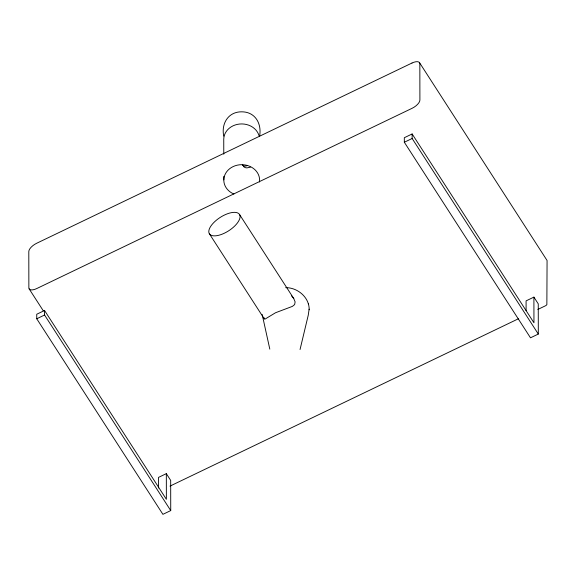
<?xml version="1.0" encoding="UTF-8"?>
<svg xmlns="http://www.w3.org/2000/svg" width="576" height="576" viewBox="0 0 576 576"><rect width="100%" height="100%" fill="white"/><g stroke="black" fill="none" stroke-linecap="round" stroke-linejoin="round"><path stroke-width="0.86" d="M309.11 309.182L308.275 315.094L300.046 349.531M166.327 473.645L166.37 499.313L44.561 310.493L36.734 314.244L36.742 318.773L162.907 514.339L170.734 510.581L170.676 480.391L166.327 473.645L158.508 477.403L158.522 488.023M533.902 297.122L533.952 322.783L412.135 133.963L404.316 137.714L404.323 142.243L530.489 337.81L538.308 334.058L538.258 303.862L533.902 297.122L526.082 300.874L526.104 310.608M36.742 318.773L44.568 315.014L44.561 310.493M404.323 142.243L412.142 138.492L412.135 133.963M169.999 486.101L518.386 318.787M537.826 309.456L545.933 305.561L546.862 304.654L547.07 260.482L419.573 62.741M250.366 167.198L246.874 167.89L245.333 167.645L244.058 166.99L242.978 165.211M285.682 287.647C297.662 287.539 309.406 297.374 309.19 309.773M209.333 233.705L264.247 318.83L265.054 319.09L275.551 312.739L292.356 306.396L294.638 304.589L295.121 301.91L293.76 298.541L239.537 214.502A17.899 7.92 -32.8 0 0 213.365 223.013A17.899 7.92 -32.8 0 0 220.399 234.799A17.899 7.92 -32.8 0 0 239.537 214.502M291.506 295.776L293.76 298.541M412.142 138.492L538.308 334.058M29.131 288.857L43.272 310.774M44.568 315.014L170.734 510.581M263.88 317.419L264.247 318.83M262.181 314.474L269.806 349.128M308.398 303.862L308.477 304.438M259.531 136.591C262.015 124.013 255.463 111.902 241.906 111.823C228.485 111.557 221.069 123.415 223.74 136.116M223.776 154.195L223.747 139.133A17.899 15.437 -0.1 0 1 239.587 124.034A17.899 15.437 -0.1 0 1 259.006 135.605M223.812 176.342L223.819 179.892M233.892 194.018A17.899 15.437 -0.1 0 1 224.849 174.96A17.899 15.437 -0.1 0 1 245.815 165.096A17.899 15.437 -0.1 0 1 259.481 181.98M247.262 165.679A7.459 3.298 -32.8 0 1 242.424 164.354M412.013 63.014L36.612 243.295A8.95 3.96 -32.8 0 0 28.8 251.582L28.865 287.813A8.95 3.96 -32.8 0 0 36.691 288.583L412.092 108.302A8.95 3.96 -32.8 0 0 419.904 100.015L419.839 63.785A8.95 3.96 -32.8 0 0 412.013 63.014"/></g></svg>
